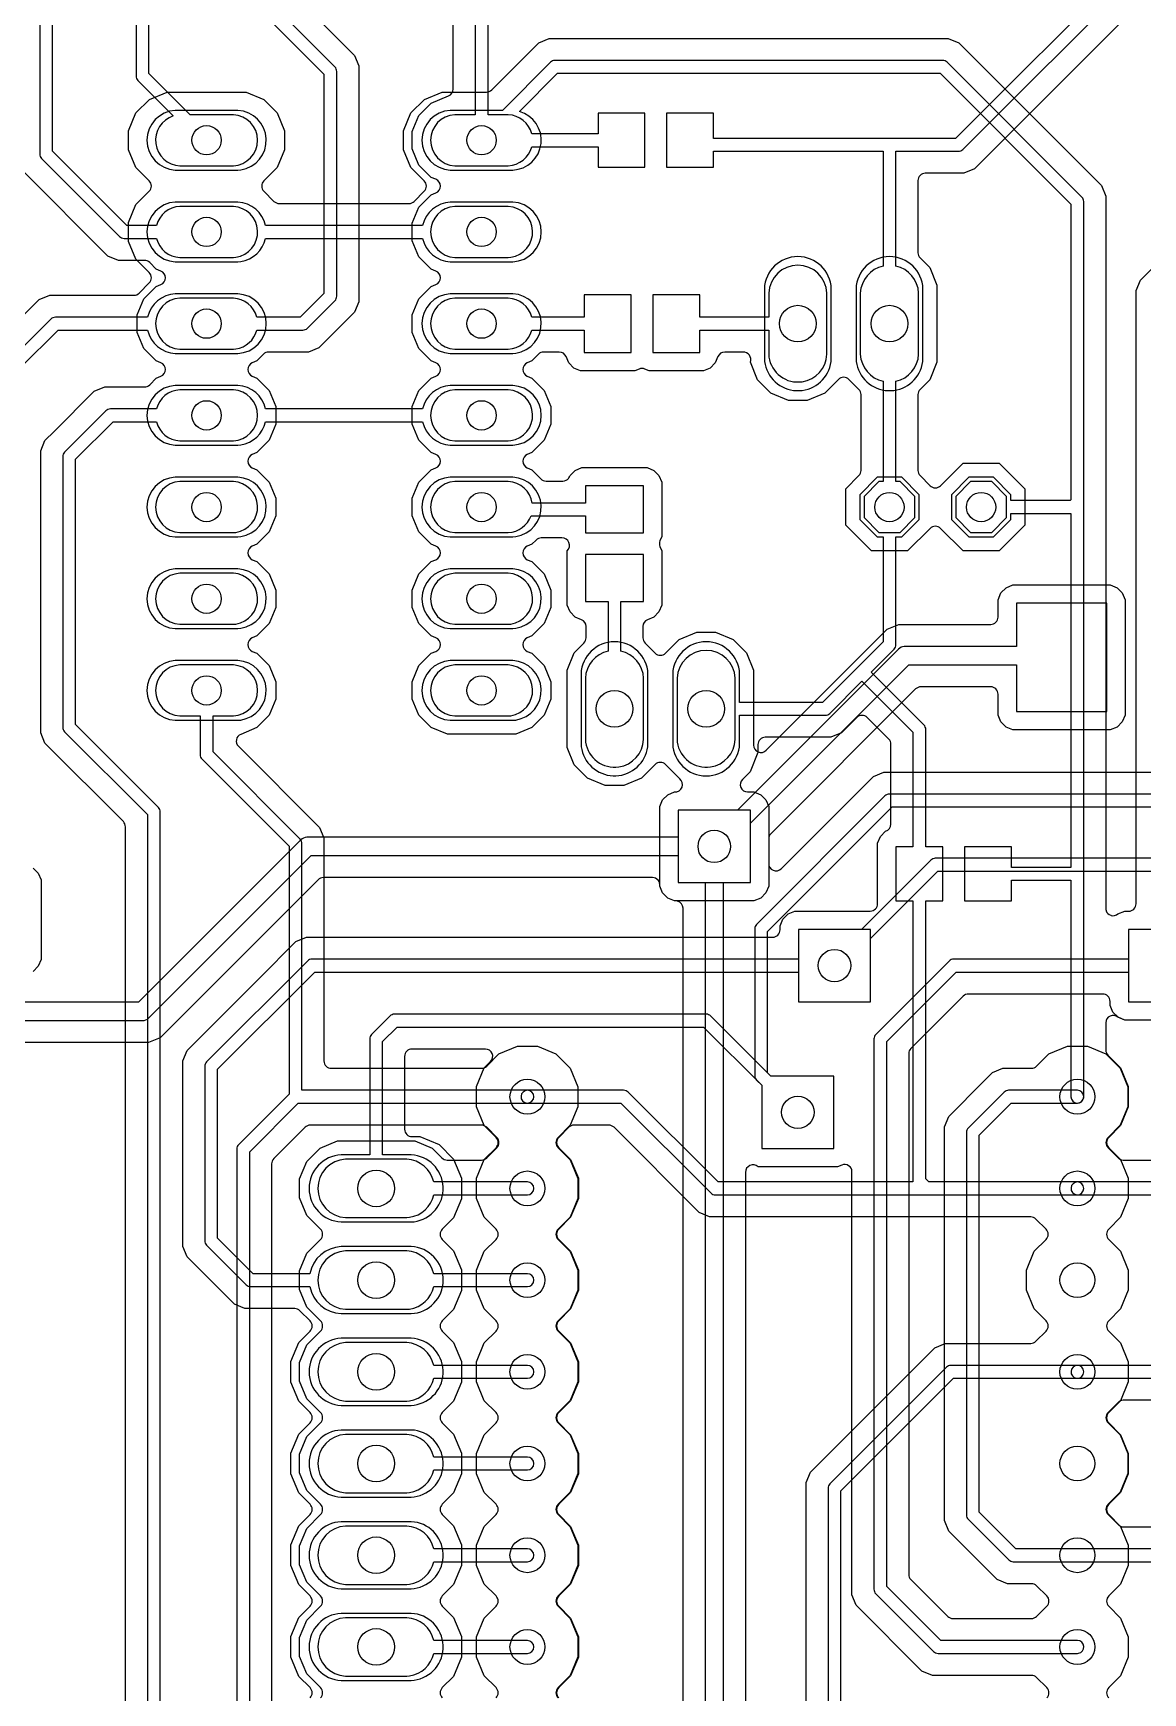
# Model space of a CAD drawing. Header units: millimetres. Extents: x 1 to 152, y 50 to 212.
# Drawn here: x 99.46 to 130.21, y 88.82 to 134.79 of the extents above; entities that cross this region are included whole.
import ezdxf

# ---------------------------------------------------------------- set-up
doc = ezdxf.new("R2010")
doc.units = ezdxf.units.MM

msp = doc.modelspace()

# ---------------------------------------------------------------- linework, layer by layer
at = {"layer": '16_copper'}
for points in [[(102.311, 143.436), (102.311, 133.604, 0.198912), (102.363, 133.478), (103.343, 132.498, 0.833713), (103.526, 131.12), (105.008, 131.12, 0.952079), (105.008, 132.532), (103.812, 132.532), (102.667, 133.678), (102.667, 143.51, 0.198912)], [(99.644, 142.928), (99.644, 131.445, 0.198912), (99.696, 131.319), (101.855, 129.16, 0.198912), (101.981, 129.108), (102.876, 129.108, 0.327921), (103.526, 128.58), (105.008, 128.58), (105.077, 128.586, 0.906347), (105.008, 129.992), (103.526, 129.992, 0.327921), (102.876, 129.464), (102.055, 129.464), (100, 131.519), (100, 143.002, 0.198912)], [(111.709, 137.053), (111.709, 132.532), (111.146, 132.532, 0.952079), (111.146, 131.12), (112.628, 131.12, 0.327921), (113.278, 131.648), (115.113, 131.648), (115.113, 131.076), (116.413, 131.076), (116.413, 132.576), (115.113, 132.576), (115.113, 132.004), (113.278, 132.004, 0.327921), (112.628, 132.532), (112.065, 132.532), (112.065, 137.076)], [(104.776, 136.399), (107.518, 133.657), (107.518, 127.582), (106.86, 126.924), (105.658, 126.924, 0.327921), (105.008, 127.452), (103.526, 127.452, 0.952079), (103.526, 126.04), (105.008, 126.04), (105.077, 126.046, 0.300949), (105.658, 126.568), (106.934, 126.568, 0.198912), (107.06, 126.62), (107.822, 127.382, 0.198912), (107.874, 127.508), (107.874, 133.731, 0.198912), (107.822, 133.857), (105.08, 136.599)], [(105.749, 136.792), (108.364, 134.177), (108.483, 133.888), (108.483, 127.351), (108.364, 127.062), (107.38, 126.078), (107.091, 125.959), (105.988, 125.959, 0.198912), (105.844, 125.899), (105.661, 125.716), (105.534, 125.664, 0.66818), (105.534, 125.288), (105.661, 125.236), (106.003, 124.894), (106.188, 124.448), (106.188, 123.964), (106.003, 123.518), (105.661, 123.176), (105.534, 123.124, 0.66818), (105.534, 122.748), (105.661, 122.696), (106.003, 122.354), (106.188, 121.908), (106.188, 121.424), (106.003, 120.978), (105.661, 120.636), (105.534, 120.584, 0.66818), (105.534, 120.208), (105.661, 120.156), (106.003, 119.814), (106.188, 119.368), (106.188, 118.884), (106.003, 118.438), (105.661, 118.096), (105.534, 118.044, 0.66818), (105.534, 117.668), (105.661, 117.616), (106.003, 117.274), (106.188, 116.828), (106.188, 116.344), (106.003, 115.898), (105.661, 115.556), (105.214, 115.371, 0.534513), (105.149, 115.04), (107.398, 112.79), (107.518, 112.501), (107.518, 106.324, 0.414214), (107.721, 106.121), (111.885, 106.121, 0.198912), (112.028, 106.181), (112.366, 106.518), (112.879, 106.731), (113.435, 106.731), (113.948, 106.518), (114.341, 106.125), (114.554, 105.612), (114.554, 105.056), (114.341, 104.542), (114.006, 104.207, 0.414214), (114.006, 103.92), (114.341, 103.585), (114.554, 103.072), (114.554, 102.516), (114.341, 102.002), (114.006, 101.667, 0.414214), (114.006, 101.38), (114.341, 101.045), (114.554, 100.532), (114.554, 99.976), (114.341, 99.462), (114.006, 99.127, 0.414214), (114.006, 98.84), (114.341, 98.505), (114.554, 97.992), (114.554, 97.436), (114.341, 96.922), (114.006, 96.587, 0.414214), (114.006, 96.3), (114.341, 95.965), (114.554, 95.452), (114.554, 94.896), (114.341, 94.382), (114.006, 94.047, 0.414214), (114.006, 93.76), (114.341, 93.425), (114.554, 92.912), (114.554, 92.356), (114.341, 91.842), (114.006, 91.507, 0.414214), (114.006, 91.22), (114.341, 90.885), (114.554, 90.372), (114.554, 89.816), (114.341, 89.302), (114.006, 88.967, 0.414214), (114.006, 88.68)], [(117.47, 58.197), (117.47, 110.557, 0.342345), (117.318, 110.753), (117.301, 110.757, 0.075144), (117.233, 110.76), (117.046, 110.837), (116.903, 110.98), (116.826, 111.167), (116.826, 113.369), (116.903, 113.556), (117.046, 113.699), (117.233, 113.776, 0.740534), (117.377, 114.142), (116.984, 114.535, 0.414214), (116.696, 114.535), (116.315, 114.154), (115.832, 113.954), (115.308, 113.954), (114.825, 114.154), (114.454, 114.525), (114.254, 115.008), (114.254, 117.148), (114.454, 117.631), (114.723, 117.9, 0.198912), (114.783, 118.044), (114.783, 118.359, 0.30335), (114.657, 118.547), (114.482, 118.619), (114.339, 118.762), (114.262, 118.949), (114.262, 120.451, 0.672825), (114.108, 120.813), (113.542, 120.813, 0.198912), (113.398, 120.753), (113.281, 120.636), (113.154, 120.584, 0.66818), (113.154, 120.208), (113.281, 120.156), (113.623, 119.814), (113.808, 119.368), (113.808, 118.884), (113.623, 118.438), (113.281, 118.096), (113.154, 118.044, 0.66818), (113.154, 117.668), (113.281, 117.616), (113.623, 117.274), (113.808, 116.828), (113.808, 116.344), (113.623, 115.898), (113.281, 115.556), (112.835, 115.372), (110.939, 115.372), (110.493, 115.556), (110.151, 115.898), (109.966, 116.344), (109.966, 116.828), (110.151, 117.274), (110.493, 117.616), (110.62, 117.668, 0.66818), (110.62, 118.044), (110.493, 118.096), (110.151, 118.438), (109.966, 118.884), (109.966, 119.368), (110.151, 119.814), (110.493, 120.156), (110.62, 120.208, 0.66818), (110.62, 120.584), (110.493, 120.636), (110.151, 120.978), (109.966, 121.424), (109.966, 121.908), (110.151, 122.354), (110.493, 122.696), (110.62, 122.748, 0.66818), (110.62, 123.124), (110.493, 123.176), (110.151, 123.518), (109.966, 123.964), (109.966, 124.448), (110.151, 124.894), (110.493, 125.236), (110.62, 125.288, 0.66818), (110.62, 125.664), (110.493, 125.716), (110.151, 126.058), (109.966, 126.504), (109.966, 126.988), (110.151, 127.434), (110.493, 127.776), (110.62, 127.828, 0.66818), (110.62, 128.204), (110.493, 128.256), (110.151, 128.598), (109.966, 129.044), (109.966, 129.528), (110.151, 129.974), (110.493, 130.316), (110.62, 130.368, 0.668191), (110.62, 130.744), (110.493, 130.796), (110.151, 131.138), (109.966, 131.584), (109.966, 132.068), (110.151, 132.514), (110.493, 132.856), (110.974, 133.055, 0.303348), (111.1, 133.243), (111.1, 136.717, 0.198912)], [(129.756, 136.611), (125.021, 131.877), (118.313, 131.877), (118.313, 132.576), (117.013, 132.576), (117.013, 131.076), (118.313, 131.076), (118.313, 131.521), (123.012, 131.521), (123.012, 128.342, 0.336925), (122.382, 127.594), (122.382, 125.898, 0.336925), (123.012, 125.15), (123.012, 122.372), (122.897, 122.372), (122.484, 121.959), (122.484, 121.373), (122.897, 120.96), (123.483, 120.96), (123.896, 121.373), (123.896, 121.959), (123.483, 122.372), (123.368, 122.372), (123.368, 125.15, 0.336925), (123.998, 125.898), (123.998, 127.594, 0.336925), (123.368, 128.342), (123.368, 131.521), (125.095, 131.521, 0.198912), (125.221, 131.573), (130.059, 136.412, 0.198912)], [(130.601, 136.092), (125.541, 131.031), (125.252, 130.912), (124.181, 130.912, 0.414214), (123.977, 130.708), (123.977, 128.712, 0.198912), (124.037, 128.568), (124.306, 128.299), (124.506, 127.816), (124.506, 125.676), (124.306, 125.193), (124.037, 124.924, 0.198912), (123.977, 124.78), (123.977, 122.68, 0.198912), (124.037, 122.537), (124.316, 122.257, 0.414214), (124.604, 122.257), (125.227, 122.88), (126.233, 122.88), (126.944, 122.169), (126.944, 121.163), (126.233, 120.452), (125.227, 120.452), (124.604, 121.075, 0.414214), (124.316, 121.075), (123.693, 120.452), (122.687, 120.452), (121.976, 121.163), (121.976, 122.169), (122.343, 122.537, 0.198912), (122.403, 122.68), (122.403, 124.78, 0.198912), (122.343, 124.924), (122.064, 125.203, 0.414214), (121.776, 125.203), (121.395, 124.822), (120.912, 124.622), (120.388, 124.622), (119.905, 124.822), (119.534, 125.193), (119.334, 125.676, 0.527726), (119.131, 125.959), (118.623, 125.959, 0.30335), (118.435, 125.833), (118.363, 125.658), (118.22, 125.515), (118.033, 125.438), (116.531, 125.438), (116.41, 125.488, 0.19892), (116.254, 125.488), (116.133, 125.438), (114.631, 125.438), (114.444, 125.515), (114.301, 125.658), (114.229, 125.833, 0.30335), (114.041, 125.959), (113.608, 125.959, 0.198912), (113.464, 125.899), (113.281, 125.716), (113.154, 125.664, 0.66818), (113.154, 125.288), (113.281, 125.236), (113.623, 124.894), (113.808, 124.448), (113.808, 123.964), (113.623, 123.518), (113.281, 123.176), (113.154, 123.124, 0.66818), (113.154, 122.748), (113.281, 122.696), (113.53, 122.447, 0.198912), (113.674, 122.387), (114.141, 122.387, 0.222879), (114.298, 122.461), (114.306, 122.472, 0.081813), (114.339, 122.538), (114.482, 122.681), (114.669, 122.758), (116.471, 122.758), (116.658, 122.681), (116.801, 122.538), (116.878, 122.351), (116.878, 120.849), (116.828, 120.728, 0.19892), (116.828, 120.572), (116.878, 120.451), (116.878, 118.949), (116.801, 118.762), (116.658, 118.619), (116.483, 118.547, 0.30335), (116.357, 118.359), (116.357, 118.044, 0.198912), (116.417, 117.9), (116.696, 117.621, 0.414214), (116.984, 117.621), (117.365, 118.002), (117.848, 118.202), (118.372, 118.202), (118.855, 118.002), (119.226, 117.631), (119.426, 117.148), (119.426, 115.072, 0.668179), (119.773, 114.928), (123.128, 118.283), (123.445, 118.415), (125.996, 118.415, 0.414214), (126.2, 118.618), (126.2, 119.101), (126.277, 119.288), (126.42, 119.431), (126.607, 119.508), (129.309, 119.508), (129.495, 119.431), (129.638, 119.288), (129.716, 119.101), (129.716, 115.899), (129.638, 115.713), (129.495, 115.57), (129.309, 115.492), (126.607, 115.492), (126.42, 115.57), (126.277, 115.713), (126.2, 115.899), (126.2, 116.484, 0.414214), (125.996, 116.688), (124.059, 116.688, 0.198912), (123.915, 116.628), (119.902, 112.614, 0.198912), (119.842, 112.471), (119.842, 111.794, 0.668179), (120.189, 111.65), (122.744, 114.206), (123.033, 114.325), (132.745, 114.325)], [(102.019, 62.862), (102.019, 112.81, 0.198912), (101.96, 112.954), (99.789, 115.124), (99.67, 115.413), (99.67, 123.22), (99.789, 123.509), (100.04, 123.759), (100.04, 123.759), (101.154, 124.874), (101.443, 124.993), (102.546, 124.993, 0.198912), (102.69, 125.053), (102.873, 125.236), (103, 125.288, 0.66818), (103, 125.664), (102.873, 125.716), (102.531, 126.058), (102.346, 126.504), (102.346, 126.988), (102.531, 127.434), (102.873, 127.776), (103, 127.828, 0.66818), (103, 128.204), (102.873, 128.256), (102.69, 128.439, 0.198912), (102.546, 128.499), (101.824, 128.499), (101.535, 128.618), (99.154, 130.999)], [(118.588, 57.755), (118.588, 111.268), (119.334, 111.268), (119.334, 112.909), (123.722, 117.297), (126.708, 117.297), (126.708, 116), (129.208, 116), (129.208, 119), (126.708, 119), (126.708, 117.805), (123.617, 117.805), (123.598, 117.804, 0.179039), (123.438, 117.731), (118.975, 113.268), (117.334, 113.268), (117.334, 111.268), (118.08, 111.268), (118.08, 57.86)], [(105.461, 60.198), (105.461, 103.812), (106.804, 105.156), (113.157, 105.156, 1), (113.157, 105.512), (106.909, 105.512), (106.909, 112.344, 0.198912), (106.857, 112.47), (104.445, 114.882), (104.445, 115.88), (105.008, 115.88, 0.952079), (105.008, 117.292), (103.526, 117.292, 0.952079), (103.526, 115.88), (104.089, 115.88), (104.089, 114.808, 0.198912), (104.141, 114.682), (106.553, 112.271), (106.553, 105.407), (105.157, 104.012, 0.198912), (105.105, 103.886), (105.105, 60.272)], [(132.588, 113.716), (123.19, 113.716, 0.198912), (123.064, 113.664), (119.508, 110.108, 0.198912), (119.456, 109.982), (119.456, 105.918, 0.198912), (119.508, 105.792), (119.65, 105.651), (119.65, 103.902), (121.65, 103.902), (121.65, 105.902), (119.901, 105.902), (119.812, 105.992), (119.812, 109.908), (123.264, 113.36), (132.514, 113.36)], [(132.334, 111.938), (124.46, 111.938, 0.198912), (124.334, 111.886), (122.415, 109.966), (120.666, 109.966), (120.666, 107.966), (122.666, 107.966), (122.666, 109.715), (124.534, 111.582), (132.26, 111.582)], [(131.911, 107.458), (129.709, 107.458), (129.522, 107.535), (129.379, 107.678), (129.302, 107.865), (129.302, 107.975, 0.414214), (129.099, 108.179), (125.378, 108.179, 0.198912), (125.235, 108.119), (123.783, 106.667, 0.198912), (123.723, 106.524), (123.723, 92.104, 0.198912), (123.783, 91.961), (124.803, 90.941, 0.198912), (124.947, 90.881), (127.125, 90.881, 0.198912), (127.268, 90.941), (127.548, 91.22, 0.414214), (127.548, 91.507), (127.268, 91.787, 0.198912), (127.125, 91.846), (126.462, 91.846), (126.173, 91.966), (125.923, 92.216), (125.923, 92.216), (125.084, 93.055), (125.084, 93.055), (124.834, 93.305), (124.714, 93.595), (124.714, 104.5), (124.834, 104.789), (125.796, 105.751), (125.796, 105.751), (126.046, 106.001), (126.335, 106.121), (127.125, 106.121, 0.198912), (127.268, 106.181), (127.606, 106.518), (128.119, 106.731), (128.675, 106.731), (129.188, 106.518), (129.581, 106.125), (129.794, 105.612), (129.794, 105.056), (129.581, 104.542), (129.246, 104.207, 0.414214), (129.246, 103.92), (129.526, 103.641, 0.198912), (129.669, 103.581), (131.105, 103.581, 0.198912)], [(107.423, 88.68, 0.414214), (107.423, 88.967), (107.042, 89.348), (106.842, 89.832), (106.842, 90.356), (107.042, 90.839), (107.423, 91.22, 0.414214), (107.423, 91.507), (107.042, 91.888), (106.842, 92.372), (106.842, 92.896), (107.042, 93.379), (107.423, 93.76, 0.414214), (107.423, 94.047), (107.042, 94.428), (106.842, 94.912), (106.842, 95.436), (107.042, 95.919), (107.423, 96.3, 0.414214), (107.423, 96.587), (107.042, 96.968), (106.842, 97.452), (106.842, 97.976), (107.042, 98.459), (107.423, 98.84, 0.414214), (107.423, 99.127), (107.042, 99.508), (106.842, 99.992), (106.842, 100.516), (107.042, 100.999), (107.423, 101.38, 0.414214), (107.423, 101.667), (107.042, 102.048), (106.842, 102.532), (106.842, 103.056), (107.042, 103.539), (107.413, 103.909), (107.896, 104.11), (110.036, 104.11), (110.519, 103.909), (110.788, 103.641, 0.198912), (110.932, 103.581), (111.885, 103.581, 0.198912), (112.028, 103.641), (112.308, 103.92, 0.414214), (112.308, 104.207), (112.028, 104.487, 0.198912), (111.885, 104.546), (107.141, 104.546, 0.198912), (106.997, 104.487), (106.13, 103.619, 0.198912), (106.07, 103.476), (106.07, 60.041)], [(127.548, 88.68, 0.414214), (127.548, 88.967), (127.268, 89.247, 0.198912), (127.125, 89.306), (124.38, 89.306), (124.09, 89.426), (122.268, 91.248), (122.149, 91.537), (122.149, 103.255, 0.534514), (121.868, 103.442), (121.751, 103.394), (119.549, 103.394, 0.655973), (119.198, 103.235), (119.198, 57.583)], [(132.135, 96.926), (129.669, 96.926, 0.198912), (129.526, 96.867), (129.246, 96.587, 0.414214), (129.246, 96.3), (129.581, 95.965), (129.794, 95.452), (129.794, 94.896), (129.581, 94.382), (129.246, 94.047, 0.414214), (129.246, 93.76), (129.526, 93.481, 0.198912), (129.669, 93.421), (131.678, 93.421, 0.303348)]]:
    msp.add_lwpolyline(points, format="xyb", dxfattribs=at)
for points in [[(112.697, 128.586, 0.906347), (112.628, 129.992), (111.146, 129.992, 0.952079), (111.146, 128.58), (112.628, 128.58)], [(120.769, 125.138, 0.357806), (121.458, 125.898), (121.458, 127.594, 0.95208), (119.842, 127.594), (119.842, 126.924), (117.932, 126.924), (117.932, 127.546), (116.632, 127.546), (116.632, 125.946), (117.932, 125.946), (117.932, 126.568), (119.842, 126.568), (119.842, 125.898), (119.85, 125.819), (119.865, 125.741), (119.888, 125.665), (119.919, 125.592), (119.956, 125.522), (120, 125.456), (120.051, 125.395), (120.107, 125.339), (120.168, 125.288), (120.234, 125.244), (120.304, 125.207), (120.377, 125.176), (120.453, 125.153), (120.531, 125.138), (120.61, 125.13), (120.69, 125.13)], [(116.032, 127.546), (114.732, 127.546), (114.732, 126.924), (113.278, 126.924, 0.327921), (112.628, 127.452), (111.146, 127.452, 0.952079), (111.146, 126.04), (112.628, 126.04, 0.327921), (113.278, 126.568), (114.732, 126.568), (114.732, 125.946), (116.032, 125.946)], [(103.806, 62.151), (102.984, 62.151), (102.984, 113.221, 0.198912), (102.932, 113.346), (100.635, 115.644), (100.635, 122.989), (101.674, 124.028), (102.876, 124.028, 0.327921), (103.526, 123.5), (105.008, 123.5, 0.952079), (105.008, 124.912), (103.526, 124.912, 0.327921), (102.876, 124.384), (101.6, 124.384, 0.198912), (101.474, 124.332), (100.331, 123.189, 0.198912), (100.279, 123.063), (100.279, 115.57, 0.198912), (100.331, 115.444), (102.629, 113.147), (102.629, 62.151), (101.806, 62.151), (101.806, 60.151), (103.806, 60.151)], [(112.697, 123.506, 0.906347), (112.628, 124.912), (111.146, 124.912, 0.952079), (111.146, 123.5), (112.628, 123.5)], [(105.077, 120.966, 0.906347), (105.008, 122.372), (103.526, 122.372, 0.952079), (103.526, 120.96), (105.008, 120.96)], [(116.37, 122.25), (114.77, 122.25), (114.77, 121.778), (113.291, 121.778, 0.354549), (112.628, 122.372), (111.146, 122.372, 0.952079), (111.146, 120.96), (112.628, 120.96, 0.301038), (113.257, 121.422), (114.77, 121.422), (114.77, 120.95), (116.37, 120.95)], [(115.689, 114.47, 0.357806), (116.378, 115.23), (116.378, 116.926, 0.336925), (115.748, 117.674), (115.748, 119.05), (116.37, 119.05), (116.37, 120.35), (114.77, 120.35), (114.77, 119.05), (115.392, 119.05), (115.392, 117.674, 0.336925), (114.762, 116.926), (114.762, 115.23), (114.77, 115.151), (114.785, 115.073), (114.808, 114.997), (114.839, 114.924), (114.876, 114.854), (114.92, 114.788), (114.971, 114.727), (115.027, 114.671), (115.088, 114.62), (115.154, 114.576), (115.224, 114.539), (115.297, 114.508), (115.373, 114.485), (115.451, 114.47), (115.53, 114.462), (115.61, 114.462)], [(105.077, 118.426, 0.906347), (105.008, 119.832), (103.526, 119.832, 0.952079), (103.526, 118.42), (105.008, 118.42)], [(112.697, 118.426, 0.906347), (112.628, 119.832), (111.146, 119.832, 0.952079), (111.146, 118.42), (112.628, 118.42)], [(118.229, 114.47, 0.357806), (118.918, 115.23), (118.918, 116.926, 0.95208), (117.302, 116.926), (117.302, 115.23), (117.31, 115.151), (117.325, 115.073), (117.348, 114.997), (117.379, 114.924), (117.416, 114.854), (117.46, 114.788), (117.511, 114.727), (117.567, 114.671), (117.628, 114.62), (117.694, 114.576), (117.764, 114.539), (117.837, 114.508), (117.913, 114.485), (117.991, 114.47), (118.07, 114.462), (118.15, 114.462)], [(112.697, 115.886, 0.906347), (112.628, 117.292), (111.146, 117.292, 0.952079), (111.146, 115.88), (112.628, 115.88)], [(128.43, 89.919, 0.910357), (128.397, 90.272), (124.61, 90.272), (123.114, 91.768), (123.114, 106.86), (125.042, 108.788), (129.81, 108.788), (129.81, 107.966), (131.81, 107.966), (131.81, 109.966), (129.81, 109.966), (129.81, 109.144), (124.968, 109.144, 0.198912), (124.842, 109.092), (122.81, 107.06, 0.198912), (122.758, 106.934), (122.758, 91.694, 0.198912), (122.81, 91.568), (124.41, 89.968, 0.198912), (124.536, 89.916), (128.397, 89.916)], [(125.679, 93.825), (125.679, 104.27), (126.566, 105.156), (128.397, 105.156, 1), (128.397, 105.512), (126.492, 105.512, 0.198912), (126.366, 105.46), (125.376, 104.469, 0.198912), (125.324, 104.343), (125.324, 93.751, 0.198912), (125.376, 93.626), (126.493, 92.508, 0.198912), (126.619, 92.456), (132.385, 92.456), (132.385, 91.796), (134.061, 91.796), (134.061, 93.472), (132.385, 93.472), (132.385, 92.812), (126.693, 92.812)], [(109.893, 101.994, 0.309814), (110.562, 102.616), (113.157, 102.616, 1), (113.157, 102.972), (110.562, 102.972, 0.336925), (109.814, 103.602), (108.118, 103.602, 0.95208), (108.118, 101.986), (109.814, 101.986)], [(134.048, 102.044, 0.906348), (133.969, 103.653), (132.274, 103.653, 0.354861), (131.515, 102.972), (128.397, 102.972, 0.932021), (128.372, 102.618), (128.397, 102.616), (131.538, 102.616, 0.318917), (132.274, 102.037), (133.969, 102.037)], [(131.986, 97.537, 0.188292), (132.104, 97.588), (133.247, 98.731, 0.198912), (133.299, 98.857), (133.299, 99.497), (133.969, 99.497, 0.336925), (134.718, 100.127), (142.829, 100.127), (142.829, 99.457, 0.95208), (144.445, 99.457), (144.445, 101.152, 0.95208), (142.829, 101.152), (142.829, 100.482), (134.718, 100.482, 0.336925), (133.969, 101.113), (132.274, 101.113, 0.95208), (132.274, 99.497), (132.944, 99.497), (132.944, 98.93), (131.905, 97.892), (128.397, 97.892, 0.932021), (128.372, 97.538), (128.397, 97.536), (131.978, 97.536)], [(109.893, 99.454, 0.309814), (110.562, 100.076), (113.157, 100.076, 1), (113.157, 100.432), (110.562, 100.432, 0.336925), (109.814, 101.062), (108.118, 101.062, 0.95208), (108.118, 99.446), (109.814, 99.446)], [(109.893, 96.914, 0.309814), (110.562, 97.536), (113.157, 97.536, 1), (113.157, 97.892), (110.562, 97.892, 0.336925), (109.814, 98.522), (108.118, 98.522, 0.95208), (108.118, 96.906), (109.814, 96.906)], [(109.893, 94.374, 0.309814), (110.562, 94.996), (113.157, 94.996, 1), (113.157, 95.352), (110.562, 95.352, 0.336925), (109.814, 95.982), (108.118, 95.982, 0.95208), (108.118, 94.366), (109.814, 94.366)], [(109.893, 91.834, 0.309814), (110.562, 92.456), (113.157, 92.456, 1), (113.157, 92.812), (110.562, 92.812, 0.336925), (109.814, 93.442), (108.118, 93.442, 0.95208), (108.118, 91.826), (109.814, 91.826)], [(109.893, 89.294, 0.309814), (110.562, 89.916), (113.157, 89.916, 1), (113.157, 90.272), (110.562, 90.272, 0.336925), (109.814, 90.902), (108.118, 90.902, 0.95208), (108.118, 89.286), (109.814, 89.286)]]:
    msp.add_lwpolyline(points, format="xyb", close=True, dxfattribs=at)
msp.add_lwpolyline([(126.436, 121.373), (126.436, 121.959), (126.023, 122.372), (125.437, 122.372), (125.024, 121.959), (125.024, 121.373), (125.437, 120.96), (126.023, 120.96)], close=True, dxfattribs=at)
msp.add_lwpolyline([(99.459, 111.667), (99.602, 111.524), (99.679, 111.337), (99.679, 109.135), (99.602, 108.948), (99.459, 108.805)], dxfattribs=at)
at = {"layer": '1_copper'}
for points in [[(131.81, 109.966), (130.988, 109.966), (130.988, 127.434), (132.714, 129.16, 0.198912), (132.766, 129.286), (132.766, 201.676, 0.198912), (132.714, 201.802), (131.19, 203.326, 0.198912), (131.064, 203.378), (101.584, 203.378), (101.584, 203.692), (99.584, 203.692), (99.584, 201.692), (101.584, 201.692), (101.584, 203.022), (130.99, 203.022), (132.41, 201.602), (132.41, 129.36), (130.684, 127.634, 0.198912), (130.632, 127.508), (130.632, 109.966), (129.81, 109.966), (129.81, 107.966), (131.81, 107.966)], [(128.574, 130.131, 0.188292), (128.523, 130.25), (124.789, 133.984, 0.198912), (124.663, 134.036), (113.919, 134.036, 0.198912), (113.793, 133.984), (112.462, 132.652), (111.02, 132.652, 0.952081), (111.02, 131), (112.754, 131, 0.851428), (112.935, 132.622), (113.993, 133.68), (124.59, 133.68), (128.219, 130.051), (128.219, 121.867), (128.196, 121.844), (126.556, 121.844), (126.556, 122.008), (126.072, 122.492), (125.388, 122.492), (124.904, 122.008), (124.904, 121.324), (125.388, 120.84), (126.072, 120.84), (126.556, 121.324), (126.556, 121.488), (128.219, 121.488), (128.219, 111.684), (126.568, 111.684), (126.568, 112.256), (125.268, 112.256), (125.268, 110.756), (126.568, 110.756), (126.568, 111.328), (128.219, 111.328), (128.219, 105.334, 0.932021), (128.573, 105.309), (128.575, 105.334), (128.575, 130.124)], [(105.215, 131.008, 0.906349), (105.134, 132.652), (103.4, 132.652, 0.952081), (103.4, 131), (105.134, 131)], [(105.215, 128.468, 0.311182), (105.901, 129.108), (110.253, 129.108, 0.338315), (111.02, 128.46), (112.754, 128.46, 0.952081), (112.754, 130.112), (111.02, 130.112, 0.338315), (110.253, 129.464), (105.901, 129.464, 0.338315), (105.134, 130.112), (103.4, 130.112, 0.952081), (103.4, 128.46), (105.134, 128.46)], [(120.771, 124.897, 0.36397), (121.578, 125.777), (121.578, 127.715, 0.95729), (119.722, 127.715), (119.722, 125.777), (119.729, 125.697), (119.743, 125.617), (119.764, 125.539), (119.792, 125.463), (119.826, 125.389), (119.867, 125.319), (119.913, 125.253), (119.965, 125.19), (120.022, 125.133), (120.085, 125.081), (120.151, 125.035), (120.221, 124.994), (120.295, 124.96), (120.371, 124.932), (120.449, 124.911), (120.529, 124.897), (120.609, 124.89), (120.691, 124.89)], [(123.311, 124.897, 0.36397), (124.118, 125.777), (124.118, 127.715, 0.95729), (122.262, 127.715), (122.262, 125.777), (122.269, 125.697), (122.283, 125.617), (122.304, 125.539), (122.332, 125.463), (122.366, 125.389), (122.407, 125.319), (122.453, 125.253), (122.505, 125.19), (122.562, 125.133), (122.625, 125.081), (122.691, 125.035), (122.761, 124.994), (122.835, 124.96), (122.911, 124.932), (122.989, 124.911), (123.069, 124.897), (123.149, 124.89), (123.231, 124.89)], [(99.171, 111.236), (99.111, 111.236), (99.111, 125.529), (100.15, 126.568), (102.633, 126.568, 0.338315), (103.4, 125.92), (105.134, 125.92, 0.952081), (105.134, 127.572), (103.4, 127.572, 0.338315), (102.633, 126.924), (100.076, 126.924, 0.198912), (99.95, 126.872), (98.807, 125.729, 0.198912), (98.755, 125.603), (98.755, 111.236), (97.171, 111.236), (97.171, 109.236), (99.171, 109.236)], [(112.835, 125.928, 0.906349), (112.754, 127.572), (111.02, 127.572, 0.952081), (111.02, 125.92), (112.754, 125.92)], [(105.215, 123.388, 0.311182), (105.901, 124.028), (110.253, 124.028, 0.338315), (111.02, 123.38), (112.754, 123.38, 0.952081), (112.754, 125.032), (111.02, 125.032, 0.338315), (110.253, 124.384), (105.901, 124.384, 0.338315), (105.134, 125.032), (103.4, 125.032, 0.952081), (103.4, 123.38), (105.134, 123.38)], [(105.215, 120.848, 0.906349), (105.134, 122.492), (103.4, 122.492, 0.952081), (103.4, 120.84), (105.134, 120.84)], [(112.835, 120.848, 0.906349), (112.754, 122.492), (111.02, 122.492, 0.952081), (111.02, 120.84), (112.754, 120.84)], [(119.038, 116.256), (119.038, 117.047, 0.95729), (117.182, 117.047), (117.182, 115.109, 0.95729), (119.038, 115.109), (119.038, 115.9), (121.412, 115.9, 0.198912), (121.538, 115.952), (122.428, 116.843), (123.84, 115.43), (123.84, 112.256), (123.368, 112.256), (123.368, 110.756), (123.84, 110.756), (123.84, 102.982, 0.014379), (123.841, 102.972), (118.438, 102.972), (115.95, 105.46, 0.198912), (115.824, 105.512), (113.157, 105.512, 0.932021), (113.132, 105.158), (113.157, 105.156), (115.75, 105.156), (118.238, 102.668, 0.198912), (118.364, 102.616), (128.397, 102.616, 1), (128.397, 102.972), (124.28, 102.972), (124.196, 103.055), (124.196, 110.756), (124.668, 110.756), (124.668, 112.256), (124.196, 112.256), (124.196, 115.504, 0.198912), (124.144, 115.63), (122.679, 117.094), (123.316, 117.73, 0.198912), (123.368, 117.856), (123.368, 120.84), (123.532, 120.84), (124.016, 121.324), (124.016, 122.008), (123.532, 122.492), (122.848, 122.492), (122.364, 122.008), (122.364, 121.324), (122.848, 120.84), (123.012, 120.84), (123.012, 117.93), (121.338, 116.256)], [(105.215, 118.308, 0.906349), (105.134, 119.952), (103.4, 119.952, 0.952081), (103.4, 118.3), (105.134, 118.3)], [(112.835, 118.308, 0.906349), (112.754, 119.952), (111.02, 119.952, 0.952081), (111.02, 118.3), (112.754, 118.3)], [(115.691, 114.229, 0.36397), (116.498, 115.109), (116.498, 117.047, 0.95729), (114.642, 117.047), (114.642, 115.109), (114.649, 115.029), (114.663, 114.949), (114.684, 114.871), (114.712, 114.795), (114.746, 114.721), (114.787, 114.651), (114.833, 114.585), (114.885, 114.522), (114.942, 114.465), (115.005, 114.413), (115.071, 114.367), (115.141, 114.326), (115.215, 114.292), (115.291, 114.264), (115.369, 114.243), (115.449, 114.229), (115.529, 114.222), (115.611, 114.222)], [(105.215, 115.768, 0.906349), (105.134, 117.412), (103.4, 117.412, 0.952081), (103.4, 115.76), (105.134, 115.76)], [(112.835, 115.768, 0.906349), (112.754, 117.412), (111.02, 117.412, 0.952081), (111.02, 115.76), (112.754, 115.76)], [(107.042, 112.52, 0.179039), (106.881, 112.448), (102.384, 107.95), (95.292, 107.95), (94.835, 108.407), (94.141, 108.407), (93.65, 107.916), (93.65, 107.222), (94.141, 106.731), (94.835, 106.731), (95.326, 107.222), (95.326, 107.442), (102.489, 107.442, 0.198912), (102.669, 107.516), (107.166, 112.014), (117.334, 112.014), (117.334, 111.268), (119.334, 111.268), (119.334, 113.268), (117.334, 113.268), (117.334, 112.522), (107.061, 112.522)], [(120.666, 108.788), (120.666, 107.966), (122.666, 107.966), (122.666, 109.966), (120.666, 109.966), (120.666, 109.144), (107.188, 109.144, 0.198912), (107.062, 109.092), (104.268, 106.298, 0.198912), (104.216, 106.172), (104.216, 101.346, 0.198912), (104.268, 101.22), (105.36, 100.128, 0.198912), (105.486, 100.076), (107.127, 100.076, 0.346554), (107.997, 99.326), (109.935, 99.326, 0.95729), (109.935, 101.182), (107.997, 101.182, 0.346554), (107.127, 100.432), (105.56, 100.432), (104.572, 101.42), (104.572, 106.098), (107.262, 108.788)], [(110.015, 101.873, 0.91633), (109.935, 103.722), (109.144, 103.722), (109.144, 106.86), (109.548, 107.264), (118.036, 107.264), (119.65, 105.651), (119.65, 103.902), (121.65, 103.902), (121.65, 105.902), (119.901, 105.902), (118.236, 107.568, 0.198912), (118.11, 107.62), (109.474, 107.62, 0.198912), (109.348, 107.568), (108.84, 107.06, 0.198912), (108.788, 106.934), (108.788, 103.722), (107.997, 103.722, 0.95729), (107.997, 101.866), (109.935, 101.866)], [(110.015, 96.793, 0.91633), (109.935, 98.642), (107.997, 98.642, 0.95729), (107.997, 96.786), (109.935, 96.786)], [(110.015, 94.253, 0.91633), (109.935, 96.102), (107.997, 96.102, 0.95729), (107.997, 94.246), (109.935, 94.246)], [(110.015, 91.713, 0.91633), (109.935, 93.562), (107.997, 93.562, 0.95729), (107.997, 91.706), (109.935, 91.706)], [(110.015, 89.173, 0.91633), (109.935, 91.022), (107.997, 91.022, 0.95729), (107.997, 89.166), (109.935, 89.166)]]:
    msp.add_lwpolyline(points, format="xyb", close=True, dxfattribs=at)
for points in [[(98.265, 126.049), (99.63, 127.414), (99.919, 127.533), (102.257, 127.533, 0.198912), (102.4, 127.593), (102.68, 127.872, 0.414214), (102.68, 128.16), (102.309, 128.53), (102.106, 129.021), (102.106, 129.551), (102.309, 130.042), (102.68, 130.412, 0.414214), (102.68, 130.7), (102.309, 131.07), (102.106, 131.561), (102.106, 132.091), (102.309, 132.582), (102.685, 132.957), (103.175, 133.16), (105.359, 133.16), (105.849, 132.957), (106.225, 132.582), (106.428, 132.091), (106.428, 131.561), (106.225, 131.07), (105.854, 130.7, 0.414214), (105.854, 130.412), (106.134, 130.133, 0.198912), (106.277, 130.073), (109.877, 130.073, 0.198912), (110.02, 130.133), (110.3, 130.412, 0.414214), (110.3, 130.7), (109.929, 131.07), (109.726, 131.561), (109.726, 132.091), (109.929, 132.582), (110.305, 132.957), (110.795, 133.16), (112.024, 133.16, 0.198912), (112.167, 133.22), (113.473, 134.526), (113.762, 134.645), (124.82, 134.645), (125.109, 134.526), (129.065, 130.57), (129.184, 130.281), (129.184, 110.549, 0.069441), (129.195, 110.488), (129.197, 110.48, 0.222878), (129.319, 110.358), (129.328, 110.356, 0.238256), (129.521, 110.396), (129.709, 110.474), (129.819, 110.474, 0.414214), (130.023, 110.677), (130.023, 127.665), (130.142, 127.954), (131.741, 129.553, 0.198912)], [(107.134, 88.68, 0.414214), (107.134, 88.967), (106.821, 89.28), (106.602, 89.808), (106.602, 90.379), (106.821, 90.907), (107.134, 91.22, 0.414214), (107.134, 91.507), (106.821, 91.82), (106.602, 92.348), (106.602, 92.919), (106.821, 93.447), (107.134, 93.76, 0.414214), (107.134, 94.047), (106.821, 94.36), (106.602, 94.888), (106.602, 95.459), (106.821, 95.987), (107.134, 96.3, 0.414214), (107.134, 96.587), (106.821, 96.9), (106.602, 97.428), (106.602, 97.999), (106.821, 98.527), (107.134, 98.84, 0.414214), (107.134, 99.127), (106.854, 99.407, 0.198912), (106.71, 99.466), (105.33, 99.466), (105.04, 99.586), (103.726, 100.9), (103.607, 101.189), (103.607, 106.329), (103.726, 106.618), (105.73, 108.621), (105.73, 108.621), (106.742, 109.634), (107.031, 109.753), (119.955, 109.753, 0.414214), (120.158, 109.957), (120.158, 110.067), (120.235, 110.254), (120.378, 110.397), (120.565, 110.474), (122.657, 110.474, 0.414214), (122.86, 110.677), (122.86, 112.357), (122.937, 112.544), (123.08, 112.687, 0.339753), (123.231, 112.885), (123.231, 115.094, 0.198912), (123.171, 115.237), (122.572, 115.837, 0.414214), (122.284, 115.837), (121.858, 115.41), (121.569, 115.291), (119.749, 115.291, 0.414214), (119.546, 115.087), (119.546, 114.864), (119.327, 114.337), (119.114, 114.123, 0.668179), (119.257, 113.776), (119.435, 113.776), (119.622, 113.699), (119.765, 113.556), (119.842, 113.369), (119.842, 111.167), (119.765, 110.98), (119.622, 110.837), (119.435, 110.76), (117.233, 110.76), (117.046, 110.837), (116.903, 110.98), (116.826, 111.167, 0.464017), (116.623, 111.404), (107.503, 111.404, 0.198912), (107.359, 111.345), (102.978, 106.964), (102.661, 106.832), (95.739, 106.832, 0.198912)], [(131.911, 107.458), (129.709, 107.458), (129.52, 107.536, 0.642088), (129.184, 107.383), (129.184, 106.625, 0.198912), (129.244, 106.482), (129.593, 106.133), (129.808, 105.614), (129.808, 105.053), (129.593, 104.535), (129.266, 104.207, 0.414214), (129.266, 103.92), (129.593, 103.593), (129.808, 103.074), (129.808, 102.513), (129.593, 101.995), (129.266, 101.667, 0.414214), (129.266, 101.38), (129.593, 101.053), (129.808, 100.534), (129.808, 99.973), (129.593, 99.455), (129.266, 99.127, 0.414214), (129.266, 98.84), (129.593, 98.513), (129.808, 97.994), (129.808, 97.433), (129.593, 96.915), (129.266, 96.587, 0.414214), (129.266, 96.3), (129.593, 95.973), (129.808, 95.454), (129.808, 94.893), (129.593, 94.375), (129.266, 94.047, 0.414214), (129.266, 93.76), (129.593, 93.433), (129.808, 92.914), (129.808, 92.353), (129.593, 91.835), (129.266, 91.507, 0.414214), (129.266, 91.22), (129.593, 90.893), (129.808, 90.374), (129.808, 89.813), (129.593, 89.295), (129.266, 88.967, 0.414214), (129.266, 88.68)], [(112.288, 88.68, 0.414214), (112.288, 88.967), (111.961, 89.295), (111.746, 89.813), (111.746, 90.374), (111.961, 90.893), (112.288, 91.22, 0.414214), (112.288, 91.507), (111.961, 91.835), (111.746, 92.353), (111.746, 92.914), (111.961, 93.433), (112.288, 93.76, 0.414214), (112.288, 94.047), (111.961, 94.375), (111.746, 94.893), (111.746, 95.454), (111.961, 95.973), (112.288, 96.3, 0.414214), (112.288, 96.587), (111.961, 96.915), (111.746, 97.433), (111.746, 97.994), (111.961, 98.513), (112.288, 98.84, 0.414214), (112.288, 99.127), (111.961, 99.455), (111.746, 99.973), (111.746, 100.534), (111.961, 101.053), (112.288, 101.38, 0.414214), (112.288, 101.667), (111.961, 101.995), (111.746, 102.513), (111.746, 103.074), (111.961, 103.593), (112.288, 103.92, 0.414214), (112.288, 104.207), (111.961, 104.535), (111.746, 105.053), (111.746, 105.614), (111.961, 106.133), (112.136, 106.308, 0.668179), (111.992, 106.655), (109.957, 106.655, 0.414214), (109.753, 106.451), (109.753, 104.433, 0.414214), (109.957, 104.23), (110.18, 104.23), (110.707, 104.011), (111.111, 103.607), (111.33, 103.079), (111.33, 102.508), (111.111, 101.98), (110.798, 101.667, 0.414214), (110.798, 101.38), (111.111, 101.067), (111.33, 100.539), (111.33, 99.968), (111.111, 99.44), (110.798, 99.127, 0.414214), (110.798, 98.84), (111.111, 98.527), (111.33, 97.999), (111.33, 97.428), (111.111, 96.9), (110.798, 96.587, 0.414214), (110.798, 96.3), (111.111, 95.987), (111.33, 95.459), (111.33, 94.888), (111.111, 94.36), (110.798, 94.047, 0.414214), (110.798, 93.76), (111.111, 93.447), (111.33, 92.919), (111.33, 92.348), (111.111, 91.82), (110.798, 91.507, 0.414214), (110.798, 91.22), (111.111, 90.907), (111.33, 90.379), (111.33, 89.808), (111.111, 89.28), (110.798, 88.967, 0.414214), (110.798, 88.68)], [(120.879, 66.772), (120.879, 94.645), (120.998, 94.934), (124.446, 98.381), (124.735, 98.501), (127.105, 98.501, 0.198912), (127.249, 98.561), (127.528, 98.84, 0.414214), (127.528, 99.127), (127.201, 99.455), (126.986, 99.973), (126.986, 100.534), (127.201, 101.053), (127.528, 101.38, 0.414214), (127.528, 101.667), (127.249, 101.947, 0.198912), (127.105, 102.006), (118.207, 102.006), (117.918, 102.126), (115.557, 104.487, 0.198912), (115.414, 104.546), (114.449, 104.546, 0.198912), (114.305, 104.487), (114.026, 104.207, 0.414214), (114.026, 103.92), (114.353, 103.593), (114.568, 103.074), (114.568, 102.513), (114.353, 101.995), (114.026, 101.667, 0.414214), (114.026, 101.38), (114.353, 101.053), (114.568, 100.534), (114.568, 99.973), (114.353, 99.455), (114.026, 99.127, 0.414214), (114.026, 98.84), (114.353, 98.513), (114.568, 97.994), (114.568, 97.433), (114.353, 96.915), (114.026, 96.587, 0.414214), (114.026, 96.3), (114.353, 95.973), (114.568, 95.454), (114.568, 94.893), (114.353, 94.375), (114.026, 94.047, 0.414214), (114.026, 93.76), (114.353, 93.433), (114.568, 92.914), (114.568, 92.353), (114.353, 91.835), (114.026, 91.507, 0.414214), (114.026, 91.22), (114.353, 90.893), (114.568, 90.374), (114.568, 89.813), (114.353, 89.295), (114.026, 88.967, 0.414214), (114.026, 88.68)], [(121.844, 66.355), (121.844, 94.414), (124.965, 97.536), (128.397, 97.536, 1), (128.397, 97.892), (124.892, 97.892, 0.198912), (124.766, 97.84), (121.54, 94.614, 0.198912), (121.488, 94.488), (121.488, 66.355, 0.346554)]]:
    msp.add_lwpolyline(points, format="xyb", dxfattribs=at)
at = {"layer": 'drills_PTH'}
for centre, radius in [((104.267, 131.826), 0.406), ((111.887, 131.826), 0.406), ((104.267, 129.286), 0.406), ((111.887, 129.286), 0.406), ((104.267, 126.746), 0.406), ((111.887, 126.746), 0.406), ((120.65, 126.746), 0.508), ((123.19, 126.746), 0.508), ((104.267, 124.206), 0.406), ((111.887, 124.206), 0.406), ((104.267, 121.666), 0.406), ((111.887, 121.666), 0.406), ((123.19, 121.666), 0.406), ((125.73, 121.666), 0.406), ((104.267, 119.126), 0.406), ((111.887, 119.126), 0.406), ((104.267, 116.586), 0.406), ((111.887, 116.586), 0.406), ((115.57, 116.078), 0.508), ((118.11, 116.078), 0.508), ((113.157, 105.334), 0.483), ((128.397, 105.334), 0.483), ((108.966, 102.794), 0.508), ((113.157, 102.794), 0.483), ((128.397, 102.794), 0.483), ((108.966, 100.254), 0.508), ((113.157, 100.254), 0.483), ((128.397, 100.254), 0.483), ((108.966, 97.714), 0.508), ((113.157, 97.714), 0.483), ((128.397, 97.714), 0.483), ((108.966, 95.174), 0.508), ((113.157, 95.174), 0.483), ((128.397, 95.174), 0.483), ((108.966, 92.634), 0.508), ((113.157, 92.634), 0.483), ((128.397, 92.634), 0.483), ((108.966, 90.094), 0.508), ((113.157, 90.094), 0.483), ((128.397, 90.094), 0.483)]:
    msp.add_circle(centre, radius, dxfattribs=at)
at = {"layer": 'drills_via_1_16'}
for centre in [(118.334, 112.268), (121.666, 108.966), (120.65, 104.902)]:
    msp.add_circle(centre, 0.45, dxfattribs=at)

doc.saveas('drawing.dxf')
